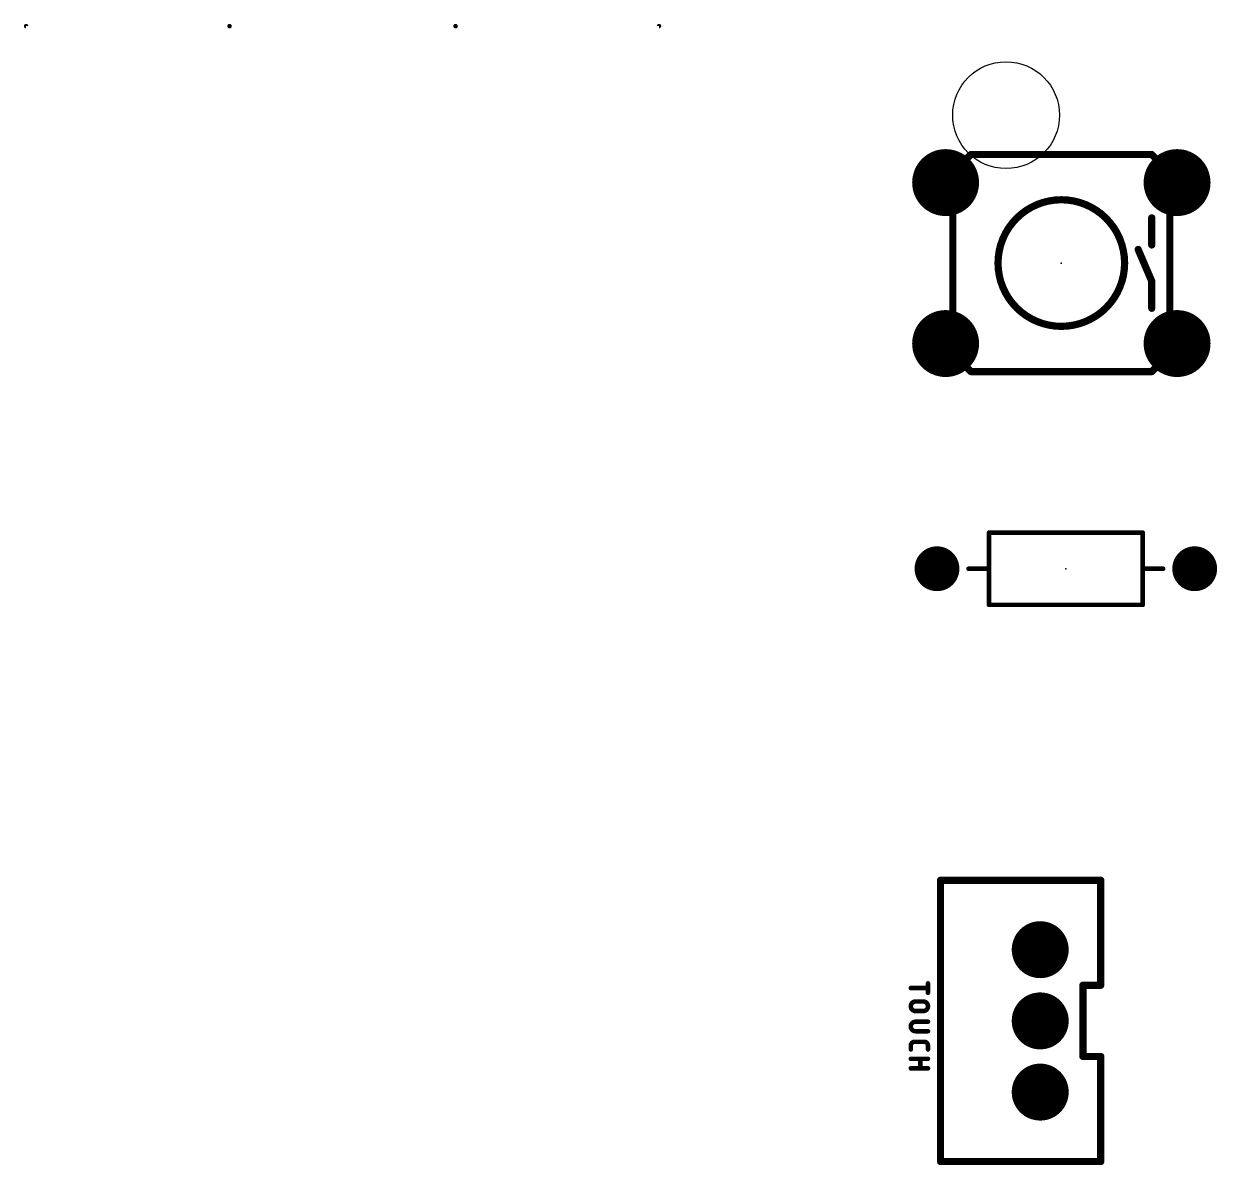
# Model space of a CAD drawing. Header units: millimetres. Extents: x -1479 to 8457, y 1606 to 10461.
# Drawn here: x 3979.81 to 4013.33, y 4732.54 to 4764.6 of the extents above; entities that cross this region are included whole.
import ezdxf

# ---------------------------------------------------------------- set-up
doc = ezdxf.new("R2010")
doc.units = ezdxf.units.MM
for name, color, linetype in [('17', 91, 'Continuous'), ('21', 253, 'Continuous'), ('23', 7, 'Continuous'), ('25', 253, 'Continuous'), ('51', 253, 'Continuous')]:
    doc.layers.add(name, color=color, linetype=linetype)

# ---------------------------------------------------------------- blocks, each defined once
blk = doc.blocks.new('ROUNDP')
at = {"const_width": 0.5}
blk.add_lwpolyline([(0, -0.25, 1), (0, 0.25, 1), (0, -0.25)], format="xyb", dxfattribs=at)

msp = doc.modelspace()

# ---------------------------------------------------------------- linework, layer by layer
at = {"color": 1}
msp.add_circle((4007.4, 4762.035), 1.5, dxfattribs=at)
at = {"layer": '21'}
for points, const_width in [([(3979.869, 4764.567, 1), (3979.869, 4764.504)], 0.0635), ([(3979.901, 4764.535, 1), (3979.838, 4764.535)], 0.0635), ([(3985.616, 4764.535, 1), (3985.553, 4764.535)], 0.0635), ([(3985.553, 4764.535, 1), (3985.616, 4764.535)], 0.0635), ([(3985.584, 4764.504, 1), (3985.584, 4764.567)], 0.0635), ([(3991.934, 4764.567, 1), (3991.934, 4764.504)], 0.0635), ([(3991.966, 4764.535, 1), (3991.903, 4764.535)], 0.0635), ([(3991.903, 4764.535, 1), (3991.966, 4764.535)], 0.0635), ([(3997.681, 4764.535, 1), (3997.618, 4764.535)], 0.0635), ([(3997.649, 4764.504, 1), (3997.649, 4764.567)], 0.0635), ([(4006.793, 4760.979, 1), (4006.793, 4760.878)], 0.102), ([(4011.111, 4760.878, 1), (4011.111, 4760.979)], 0.102), ([(4007.174, 4757.881, 1), (4010.73, 4757.881, 1), (4007.174, 4757.881)], 0.203), ([(4005.955, 4758.897, 1), (4005.854, 4758.897)], 0.102), ([(4012.051, 4758.897, 1), (4011.95, 4758.897)], 0.102), ([(4005.854, 4756.883, 1), (4005.955, 4756.883)], 0.102), ([(4011.95, 4756.853, 1), (4012.051, 4756.853)], 0.102), ([(4006.793, 4754.883, 1), (4006.793, 4754.782)], 0.102), ([(4011.111, 4754.782, 1), (4011.111, 4754.883)], 0.102), ([(4006.951, 4750.31, 1), (4006.888, 4750.31)], 0.0635), ([(4006.919, 4750.342, 1), (4006.919, 4750.279)], 0.0635), ([(4011.271, 4750.31, 1), (4011.208, 4750.31)], 0.0635), ([(4011.239, 4750.279, 1), (4011.239, 4750.342)], 0.0635), ([(4006.343, 4749.327, 1), (4006.343, 4749.264)], 0.0635), ([(4006.919, 4749.264, 1), (4006.919, 4749.327)], 0.0635), ([(4011.239, 4749.327, 1), (4011.239, 4749.264)], 0.0635), ([(4011.815, 4749.264, 1), (4011.815, 4749.327)], 0.0635), ([(4006.919, 4748.312, 1), (4006.919, 4748.249)], 0.0635), ([(4006.888, 4748.28, 1), (4006.951, 4748.28)], 0.0635), ([(4011.208, 4748.28, 1), (4011.271, 4748.28)], 0.0635), ([(4011.239, 4748.249, 1), (4011.239, 4748.312)], 0.0635), ([(4005.61, 4740.545, 1), (4005.509, 4740.545)], 0.102), ([(4005.559, 4740.596, 1), (4005.559, 4740.495)], 0.102), ([(4010.11, 4740.545, 1), (4010.009, 4740.545)], 0.102), ([(4010.059, 4740.495, 1), (4010.059, 4740.596)], 0.102), ([(4009.61, 4737.595, 1), (4009.509, 4737.595)], 0.102), ([(4009.559, 4737.646, 1), (4009.559, 4737.545)], 0.102), ([(4010.009, 4737.595, 1), (4010.11, 4737.595)], 0.102), ([(4010.059, 4737.545, 1), (4010.059, 4737.646)], 0.102), ([(4009.559, 4735.646, 1), (4009.559, 4735.545)], 0.102), ([(4009.509, 4735.595, 1), (4009.61, 4735.595)], 0.102), ([(4010.11, 4735.595, 1), (4010.009, 4735.595)], 0.102), ([(4010.059, 4735.545, 1), (4010.059, 4735.646)], 0.102), ([(4005.559, 4732.696, 1), (4005.559, 4732.595)], 0.102), ([(4005.509, 4732.645, 1), (4005.61, 4732.645)], 0.102), ([(4010.009, 4732.645, 1), (4010.11, 4732.645)], 0.102), ([(4010.059, 4732.595, 1), (4010.059, 4732.696)], 0.102)]:
    msp.add_lwpolyline(points, format="xyb", dxfattribs=dict(at, const_width=const_width))
for points, const_width in [([(4011.111, 4760.929), (4006.793, 4760.929)], 0.203), ([(4005.904, 4756.883), (4005.904, 4758.897)], 0.203), ([(4012, 4756.853), (4012, 4758.897)], 0.203), ([(4006.793, 4754.833), (4011.111, 4754.833)], 0.203), ([(4006.919, 4750.31), (4006.919, 4748.28)], 0.127), ([(4011.239, 4750.31), (4006.919, 4750.31)], 0.127), ([(4011.239, 4748.28), (4011.239, 4750.31)], 0.127), ([(4006.919, 4749.295), (4006.343, 4749.295)], 0.127), ([(4011.239, 4749.295), (4011.815, 4749.295)], 0.127), ([(4006.919, 4748.28), (4011.239, 4748.28)], 0.127), ([(4005.559, 4732.645), (4005.559, 4740.545)], 0.203), ([(4005.559, 4740.545), (4010.059, 4740.545)], 0.203), ([(4010.059, 4740.545), (4010.059, 4737.595)], 0.203), ([(4009.559, 4735.595), (4009.559, 4737.595)], 0.203), ([(4009.559, 4737.595), (4010.059, 4737.595)], 0.203), ([(4009.559, 4735.595), (4010.059, 4735.595)], 0.203), ([(4010.059, 4735.595), (4010.059, 4732.645)], 0.203), ([(4010.059, 4732.645), (4005.559, 4732.645)], 0.203)]:
    msp.add_lwpolyline(points, dxfattribs=dict(at, const_width=const_width))
at = {"layer": '23'}
for p in [(4008.952, 4757.881), (4009.079, 4749.295), (4007.809, 4736.595)]:
    msp.add_point(p, dxfattribs=at)
at = {"layer": '25', "const_width": 0.127}
for points in [[(4004.723, 4737.517), (4005.206, 4737.517)], [(4005.206, 4737.651), (4005.206, 4737.383)], [(4004.857, 4737.139), (4005.072, 4737.139)], [(4005.072, 4736.871), (4004.857, 4736.871)], [(4005.206, 4736.572), (4004.857, 4736.572)], [(4004.857, 4736.304), (4005.206, 4736.304)], [(4004.723, 4735.794), (4004.723, 4735.901)], [(4004.83, 4736.008), (4005.099, 4736.008)], [(4005.206, 4735.901), (4005.206, 4735.794)], [(4004.723, 4735.53), (4005.206, 4735.53)], [(4004.991, 4735.53), (4004.991, 4735.262)], [(4005.206, 4735.262), (4004.723, 4735.262)]]:
    msp.add_lwpolyline(points, dxfattribs=at)
at = {"layer": '25'}
for points, const_width in [([(4004.723, 4737.549, 1), (4004.723, 4737.486)], 0.0635), ([(4005.238, 4737.651, 1), (4005.174, 4737.651)], 0.0635), ([(4005.206, 4737.486, 1), (4005.206, 4737.549)], 0.0635), ([(4005.174, 4737.383, 1), (4005.238, 4737.383)], 0.0635), ([(4004.857, 4737.139, 1), (4004.857, 4736.871)], 0.127), ([(4004.857, 4737.171, 1), (4004.857, 4737.108)], 0.0635), ([(4004.857, 4736.903, 1), (4004.857, 4736.839)], 0.0635), ([(4004.857, 4737.108, 1), (4004.857, 4737.171)], 0.0635), ([(4004.857, 4736.839, 1), (4004.857, 4736.903)], 0.0635), ([(4005.072, 4736.871, 1), (4005.072, 4737.139)], 0.127), ([(4005.072, 4737.171, 1), (4005.072, 4737.108)], 0.0635), ([(4005.072, 4736.903, 1), (4005.072, 4736.839)], 0.0635), ([(4005.072, 4737.108, 1), (4005.072, 4737.171)], 0.0635), ([(4005.072, 4736.839, 1), (4005.072, 4736.903)], 0.0635), ([(4004.857, 4736.572, 1), (4004.857, 4736.304)], 0.127), ([(4004.857, 4736.604, 1), (4004.857, 4736.541)], 0.0635), ([(4004.857, 4736.541, 1), (4004.857, 4736.604)], 0.0635), ([(4005.206, 4736.541, 1), (4005.206, 4736.604)], 0.0635), ([(4004.857, 4736.336, 1), (4004.857, 4736.273)], 0.0635), ([(4004.857, 4736.273, 1), (4004.857, 4736.336)], 0.0635), ([(4005.206, 4736.273, 1), (4005.206, 4736.336)], 0.0635), ([(4004.83, 4736.008, 0.4142), (4004.723, 4735.901)], 0.127), ([(4004.755, 4735.901, 1), (4004.692, 4735.901)], 0.0635), ([(4004.692, 4735.901, 1), (4004.755, 4735.901)], 0.0635), ([(4004.83, 4736.04, 1), (4004.83, 4735.977)], 0.0635), ([(4004.83, 4735.977, 1), (4004.83, 4736.04)], 0.0635), ([(4005.206, 4735.901, 0.4142), (4005.099, 4736.008)], 0.127), ([(4005.099, 4736.04, 1), (4005.099, 4735.977)], 0.0635), ([(4005.099, 4735.977, 1), (4005.099, 4736.04)], 0.0635), ([(4005.238, 4735.901, 1), (4005.174, 4735.901)], 0.0635), ([(4005.174, 4735.901, 1), (4005.238, 4735.901)], 0.0635), ([(4004.692, 4735.794, 1), (4004.755, 4735.794)], 0.0635), ([(4004.723, 4735.562, 1), (4004.723, 4735.498)], 0.0635), ([(4005.023, 4735.53, 1), (4004.96, 4735.53)], 0.0635), ([(4005.174, 4735.794, 1), (4005.238, 4735.794)], 0.0635), ([(4005.206, 4735.498, 1), (4005.206, 4735.562)], 0.0635), ([(4004.723, 4735.294, 1), (4004.723, 4735.23)], 0.0635), ([(4004.96, 4735.262, 1), (4005.023, 4735.262)], 0.0635), ([(4005.206, 4735.23, 1), (4005.206, 4735.294)], 0.0635)]:
    msp.add_lwpolyline(points, format="xyb", dxfattribs=dict(at, const_width=const_width))
at = {"layer": '51'}
for points, const_width in [([(4006.412, 4760.929), (4005.904, 4760.421)], 0.203), ([(4006.412, 4760.929), (4006.793, 4760.929)], 0.203), ([(4011.492, 4760.929), (4011.111, 4760.929)], 0.203), ([(4011.492, 4760.929), (4012, 4760.421)], 0.203), ([(4005.904, 4760.421), (4005.904, 4758.897)], 0.203), ([(4012, 4760.421), (4012, 4758.897)], 0.203), ([(4011.492, 4758.389), (4011.492, 4759.151)], 0.203), ([(4011.492, 4757.373), (4011.111, 4758.262)], 0.203), ([(4011.492, 4756.611), (4011.492, 4757.373)], 0.203), ([(4005.904, 4756.865), (4005.904, 4755.341)], 0.203), ([(4012, 4755.341), (4012, 4756.865)], 0.203), ([(4005.904, 4755.341), (4006.412, 4754.833)], 0.203), ([(4011.492, 4754.833), (4012, 4755.341)], 0.203), ([(4006.412, 4754.833), (4006.793, 4754.833)], 0.203), ([(4011.492, 4754.833), (4011.111, 4754.833)], 0.203), ([(4006.919, 4748.28), (4006.919, 4750.31)], 0.12), ([(4006.919, 4750.31), (4011.239, 4750.31)], 0.12), ([(4011.239, 4750.31), (4011.239, 4748.28)], 0.12), ([(4011.239, 4748.28), (4006.919, 4748.28)], 0.12)]:
    msp.add_lwpolyline(points, dxfattribs=dict(at, const_width=const_width))
for points, const_width in [([(4006.412, 4760.979, 1), (4006.412, 4760.878)], 0.102), ([(4006.448, 4760.893, 1), (4006.376, 4760.964)], 0.102), ([(4006.793, 4760.878, 1), (4006.793, 4760.979)], 0.102), ([(4011.111, 4760.979, 1), (4011.111, 4760.878)], 0.102), ([(4011.528, 4760.964, 1), (4011.456, 4760.893)], 0.102), ([(4011.492, 4760.878, 1), (4011.492, 4760.979)], 0.102), ([(4005.955, 4760.421, 1), (4005.854, 4760.421)], 0.102), ([(4005.868, 4760.456, 1), (4005.94, 4760.385)], 0.102), ([(4012.051, 4760.421, 1), (4011.95, 4760.421)], 0.102), ([(4011.964, 4760.385, 1), (4012.036, 4760.456)], 0.102), ([(4011.543, 4759.151, 1), (4011.442, 4759.151)], 0.102), ([(4005.854, 4758.897, 1), (4005.955, 4758.897)], 0.102), ([(4011.95, 4758.897, 1), (4012.051, 4758.897)], 0.102), ([(4011.158, 4758.282, 1), (4011.065, 4758.242)], 0.102), ([(4011.442, 4758.389, 1), (4011.543, 4758.389)], 0.102), ([(4011.543, 4757.373, 1), (4011.442, 4757.373)], 0.102), ([(4011.446, 4757.353, 1), (4011.539, 4757.393)], 0.102), ([(4005.955, 4756.865, 1), (4005.854, 4756.865)], 0.102), ([(4011.442, 4756.611, 1), (4011.543, 4756.611)], 0.102), ([(4012.051, 4756.865, 1), (4011.95, 4756.865)], 0.102), ([(4005.94, 4755.376, 1), (4005.868, 4755.305)], 0.102), ([(4005.854, 4755.341, 1), (4005.955, 4755.341)], 0.102), ([(4011.95, 4755.341, 1), (4012.051, 4755.341)], 0.102), ([(4012.036, 4755.305, 1), (4011.964, 4755.376)], 0.102), ([(4006.412, 4754.883, 1), (4006.412, 4754.782)], 0.102), ([(4006.376, 4754.797, 1), (4006.448, 4754.868)], 0.102), ([(4006.793, 4754.782, 1), (4006.793, 4754.883)], 0.102), ([(4011.111, 4754.883, 1), (4011.111, 4754.782)], 0.102), ([(4011.456, 4754.868, 1), (4011.528, 4754.797)], 0.102), ([(4011.492, 4754.782, 1), (4011.492, 4754.883)], 0.102), ([(4006.949, 4750.31, 1), (4006.889, 4750.31)], 0.06), ([(4006.919, 4750.34, 1), (4006.919, 4750.28)], 0.06), ([(4011.269, 4750.31, 1), (4011.209, 4750.31)], 0.06), ([(4011.239, 4750.28, 1), (4011.239, 4750.34)], 0.06), ([(4006.919, 4748.31, 1), (4006.919, 4748.25)], 0.06), ([(4006.889, 4748.28, 1), (4006.949, 4748.28)], 0.06), ([(4011.209, 4748.28, 1), (4011.269, 4748.28)], 0.06), ([(4011.239, 4748.25, 1), (4011.239, 4748.31)], 0.06)]:
    msp.add_lwpolyline(points, format="xyb", dxfattribs=dict(at, const_width=const_width))

# ---------------------------------------------------------------- block references
at = {"layer": '17'}
for p, xscale, yscale, rotation in [((4005.701, 4760.141), 1.8796, 1.8796, 180), ((4005.701, 4760.141), 1.8796, 1.8796, 180), ((4012.204, 4760.141), 1.8796, 1.8796, 180), ((4012.204, 4760.141), 1.8796, 1.8796, 180), ((4005.701, 4755.62), 1.8796, 1.8796, 180), ((4005.701, 4755.62), 1.8796, 1.8796, 180), ((4012.204, 4755.62), 1.8796, 1.8796, 180), ((4012.204, 4755.62), 1.8796, 1.8796, 180), ((4008.359, 4738.595), 1.6, 1.6, 89.99999999999999), ((4008.359, 4738.595), 1.6, 1.6, 89.99999999999999), ((4008.359, 4736.595), 1.6, 1.6, 89.99999999999999), ((4008.359, 4736.595), 1.6, 1.6, 89.99999999999999), ((4008.359, 4734.595), 1.6, 1.6, 89.99999999999999), ((4008.359, 4734.595), 1.6, 1.6, 89.99999999999999)]:
    msp.add_blockref('ROUNDP', p, dxfattribs=dict(at, xscale=xscale, yscale=yscale, rotation=rotation))
at = {"layer": '17', "xscale": 1.26, "yscale": 1.26}
for p in [(4005.459, 4749.295), (4005.459, 4749.295), (4012.699, 4749.295), (4012.699, 4749.295)]:
    msp.add_blockref('ROUNDP', p, dxfattribs=at)

doc.saveas('drawing.dxf')
